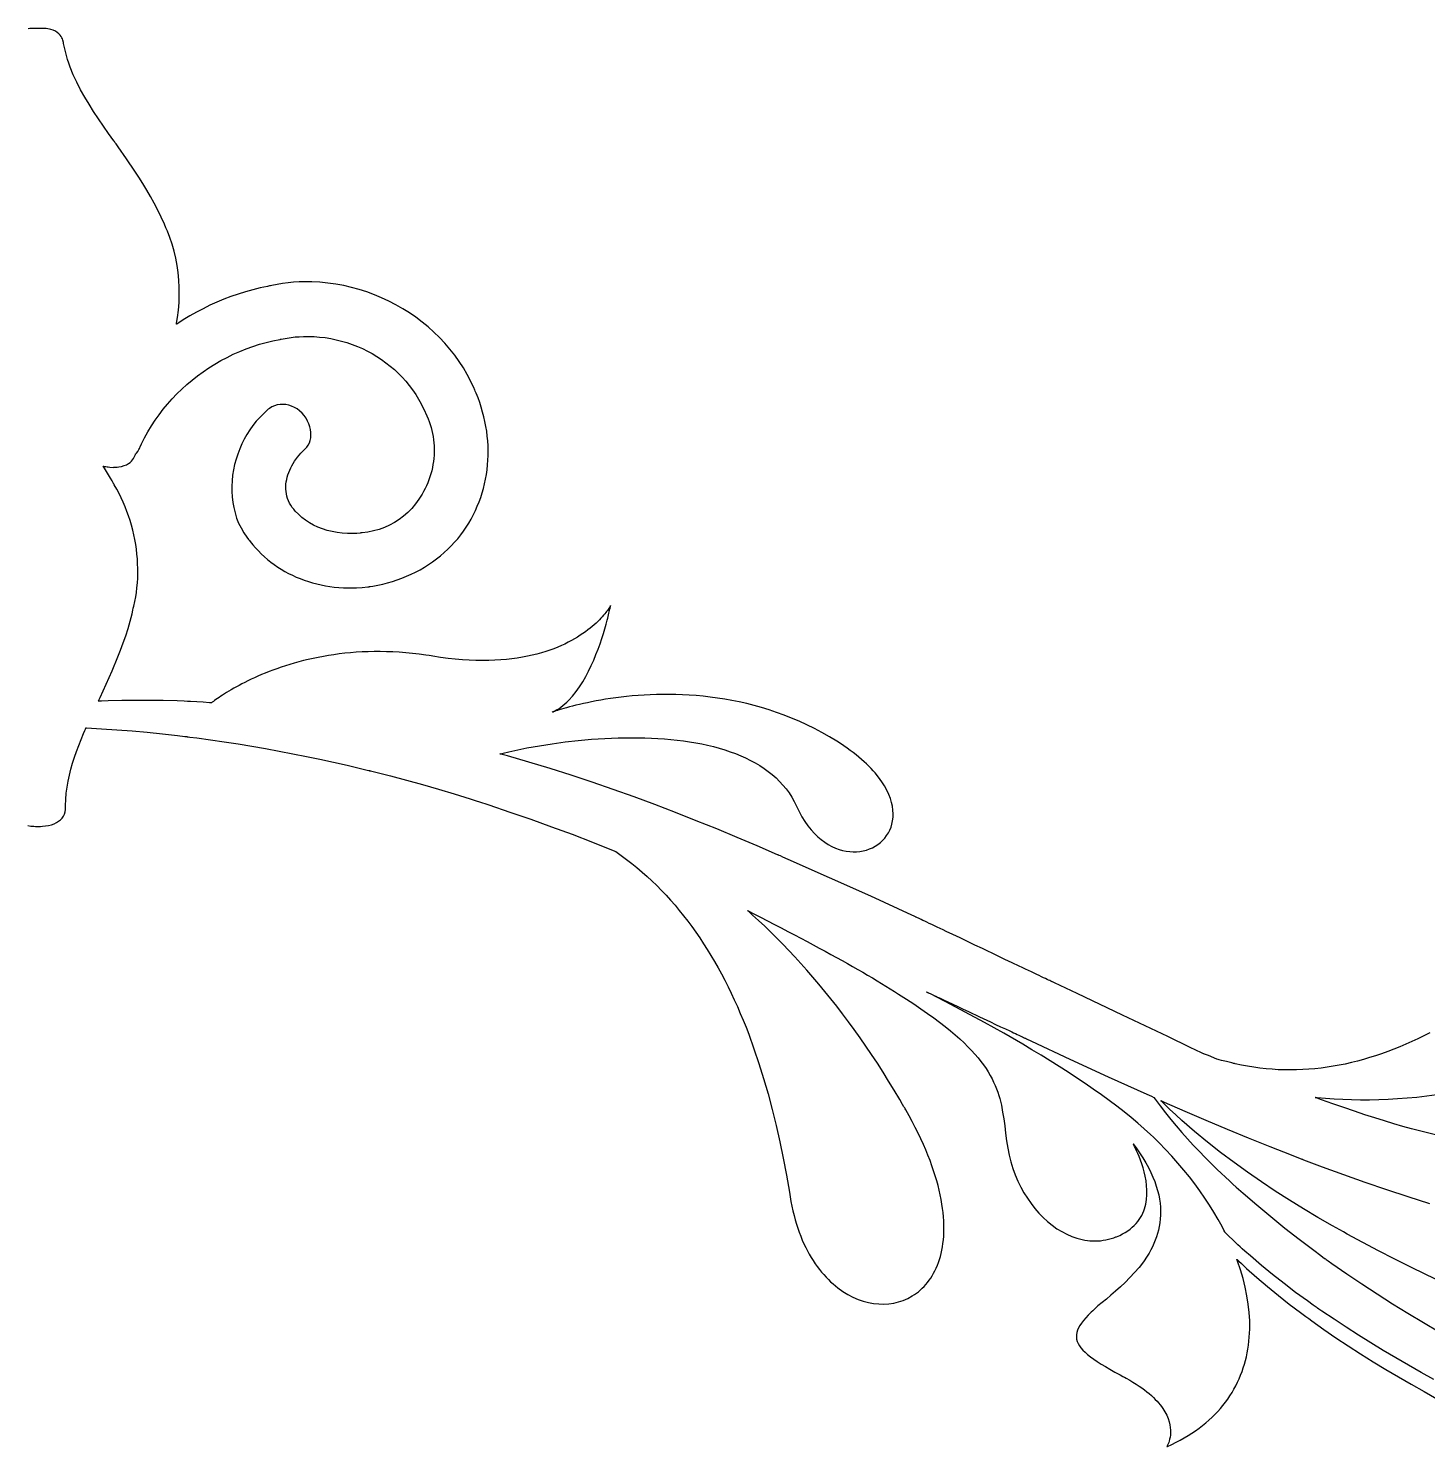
# Model space of a CAD drawing. Extents: x -44.4 to 47.9, y -29.2 to 34.4.
# Drawn here: x 1.75 to 24.83, y 11.01 to 34.4 of the extents above; entities that cross this region are included whole.
import ezdxf

# ---------------------------------------------------------------- set-up
doc = ezdxf.new("R2010")
doc.units = 0
doc.header["$MEASUREMENT"] = 0
doc.layers.add('LAYER_1', color=18, linetype='CONTINUOUS')

msp = doc.modelspace()

# ---------------------------------------------------------------- linework, layer by layer
at = {"layer": 'LAYER_1'}
for points in [[(24.865, 17.839), (24.765, 17.788), (24.666, 17.74), (24.567, 17.693), (24.467, 17.649), (24.368, 17.607), (24.268, 17.566), (24.169, 17.528), (24.069, 17.492), (23.969, 17.458), (23.869, 17.427), (23.77, 17.397), (23.67, 17.37), (23.57, 17.345), (23.47, 17.322), (23.37, 17.302), (23.269, 17.284), (23.169, 17.268), (23.069, 17.255), (22.968, 17.243), (22.868, 17.235), (22.767, 17.229), (22.666, 17.225), (22.566, 17.224), (22.465, 17.225), (22.364, 17.228), (22.263, 17.235), (22.162, 17.243), (22.06, 17.255), (21.959, 17.269), (21.857, 17.285), (21.756, 17.305), (21.654, 17.327), (21.641, 17.33), (21.638, 17.33), (21.638, 17.33), (21.638, 17.33), (21.636, 17.331), (21.634, 17.331), (21.628, 17.333), (21.617, 17.335), (21.596, 17.34), (21.512, 17.361), (21.43, 17.382), (21.39, 17.393), (21.37, 17.398), (21.352, 17.404), (21.215, 17.46), (21.146, 17.487), (21.137, 17.49), (21.133, 17.492), (21.132, 17.492), (21.12, 17.498), (21.097, 17.509), (20.911, 17.597), (20.54, 17.775), (19.794, 18.13), (19.046, 18.485), (18.672, 18.661), (18.648, 18.672), (18.637, 18.677), (18.635, 18.678), (18.635, 18.678), (18.635, 18.678), (18.632, 18.679), (18.624, 18.683), (18.612, 18.689), (18.595, 18.697), (18.575, 18.706), (18.551, 18.718), (18.524, 18.731), (18.493, 18.746), (18.458, 18.762), (18.421, 18.78), (18.381, 18.799), (18.338, 18.819), (18.292, 18.841), (18.244, 18.864), (18.194, 18.888), (18.142, 18.912), (18.088, 18.938), (17.975, 18.992), (17.856, 19.048), (17.734, 19.106), (17.484, 19.225), (17.358, 19.285), (17.235, 19.344), (17.114, 19.401), (16.998, 19.456), (16.888, 19.509), (16.835, 19.534), (16.785, 19.558), (16.737, 19.581), (16.691, 19.602), (16.648, 19.623), (16.607, 19.642), (16.569, 19.66), (16.535, 19.677), (16.503, 19.692), (16.475, 19.705), (16.451, 19.717), (16.43, 19.726), (16.414, 19.734), (16.401, 19.74), (16.393, 19.744), (16.389, 19.746), (16.389, 19.746), (16.389, 19.746), (16.387, 19.747), (16.381, 19.75), (16.36, 19.759), (16.318, 19.779), (15.642, 20.089), (14.963, 20.395), (14.28, 20.698), (14.194, 20.736), (14.151, 20.754), (14.13, 20.764), (14.119, 20.768), (14.113, 20.771), (14.103, 20.775), (13.77, 20.919), (13.436, 21.06), (13.1, 21.199), (12.762, 21.336), (12.422, 21.469), (12.081, 21.6), (11.738, 21.727), (11.394, 21.851), (11.048, 21.97), (10.7, 22.085), (10.351, 22.196), (10, 22.302), (9.648, 22.404), (9.56, 22.428), (9.538, 22.434), (9.527, 22.437), (9.524, 22.438), (9.526, 22.439), (9.532, 22.44), (9.579, 22.451), (9.674, 22.473), (9.772, 22.494), (9.971, 22.535), (10.176, 22.572), (10.386, 22.605), (10.6, 22.634), (10.817, 22.658), (11.036, 22.678), (11.256, 22.693), (11.477, 22.702), (11.697, 22.705), (11.915, 22.702), (12.023, 22.698), (12.131, 22.692), (12.238, 22.685), (12.344, 22.676), (12.448, 22.665), (12.552, 22.652), (12.654, 22.637), (12.755, 22.62), (12.854, 22.601), (12.951, 22.58), (13.047, 22.557), (13.141, 22.531), (13.233, 22.504), (13.323, 22.474), (13.41, 22.442), (13.496, 22.407), (13.578, 22.37), (13.658, 22.331), (13.736, 22.289), (13.811, 22.245), (13.883, 22.198), (13.951, 22.149), (14.017, 22.096), (14.079, 22.041), (14.138, 21.984), (14.194, 21.923), (14.246, 21.86), (14.294, 21.794), (14.338, 21.724), (14.379, 21.652), (14.415, 21.576), (14.459, 21.485), (14.506, 21.401), (14.554, 21.323), (14.605, 21.252), (14.658, 21.186), (14.712, 21.126), (14.767, 21.072), (14.824, 21.024), (14.882, 20.981), (14.94, 20.943), (14.999, 20.911), (15.058, 20.884), (15.118, 20.862), (15.177, 20.845), (15.236, 20.832), (15.295, 20.825), (15.352, 20.821), (15.409, 20.823), (15.464, 20.828), (15.518, 20.838), (15.571, 20.851), (15.621, 20.869), (15.67, 20.89), (15.716, 20.915), (15.759, 20.943), (15.8, 20.975), (15.838, 21.01), (15.873, 21.048), (15.904, 21.089), (15.932, 21.133), (15.956, 21.18), (15.976, 21.229), (15.992, 21.281), (16.003, 21.335), (16.01, 21.392), (16.012, 21.45), (16.008, 21.511), (16, 21.573), (15.986, 21.637), (15.966, 21.703), (15.94, 21.77), (15.907, 21.838), (15.869, 21.908), (15.824, 21.979), (15.772, 22.051), (15.712, 22.124), (15.68, 22.16), (15.646, 22.197), (15.61, 22.234), (15.572, 22.271), (15.532, 22.308), (15.49, 22.345), (15.447, 22.383), (15.401, 22.42), (15.353, 22.458), (15.303, 22.495), (15.251, 22.533), (15.197, 22.57), (15.141, 22.608), (15.082, 22.645), (14.96, 22.72), (14.836, 22.79), (14.711, 22.856), (14.587, 22.917), (14.462, 22.975), (14.337, 23.028), (14.213, 23.077), (14.088, 23.122), (13.964, 23.164), (13.841, 23.202), (13.717, 23.236), (13.595, 23.267), (13.473, 23.294), (13.352, 23.319), (13.232, 23.341), (13.113, 23.359), (12.995, 23.375), (12.878, 23.388), (12.763, 23.399), (12.649, 23.407), (12.537, 23.413), (12.427, 23.417), (12.318, 23.419), (12.211, 23.418), (12.106, 23.416), (12.003, 23.413), (11.902, 23.407), (11.804, 23.401), (11.708, 23.393), (11.614, 23.384), (11.523, 23.373), (11.435, 23.362), (11.349, 23.35), (11.267, 23.338), (11.187, 23.324), (11.111, 23.311), (11.037, 23.296), (10.967, 23.282), (10.901, 23.268), (10.838, 23.254), (10.779, 23.239), (10.723, 23.226), (10.671, 23.212), (10.623, 23.199), (10.579, 23.187), (10.54, 23.175), (10.504, 23.165), (10.473, 23.155), (10.447, 23.146), (10.425, 23.139), (10.407, 23.133), (10.395, 23.129), (10.387, 23.126), (10.384, 23.125), (10.385, 23.126), (10.388, 23.127), (10.393, 23.129), (10.402, 23.133), (10.421, 23.142), (10.458, 23.162), (10.494, 23.183), (10.529, 23.208), (10.564, 23.234), (10.597, 23.262), (10.63, 23.292), (10.662, 23.324), (10.724, 23.392), (10.783, 23.466), (10.839, 23.545), (10.891, 23.628), (10.941, 23.714), (10.987, 23.803), (11.031, 23.894), (11.071, 23.985), (11.109, 24.076), (11.144, 24.166), (11.176, 24.255), (11.205, 24.341), (11.231, 24.424), (11.255, 24.502), (11.276, 24.576), (11.294, 24.643), (11.302, 24.675), (11.31, 24.704), (11.317, 24.732), (11.323, 24.758), (11.329, 24.781), (11.334, 24.803), (11.338, 24.822), (11.342, 24.839), (11.345, 24.853), (11.347, 24.865), (11.349, 24.874), (11.35, 24.88), (11.351, 24.883), (11.351, 24.884), (11.35, 24.881), (11.347, 24.877), (11.343, 24.87), (11.337, 24.861), (11.33, 24.85), (11.321, 24.836), (11.311, 24.821), (11.299, 24.805), (11.285, 24.787), (11.27, 24.767), (11.253, 24.746), (11.234, 24.723), (11.213, 24.699), (11.19, 24.675), (11.166, 24.649), (11.139, 24.622), (11.111, 24.595), (11.08, 24.567), (11.047, 24.539), (11.012, 24.51), (10.975, 24.481), (10.936, 24.452), (10.895, 24.422), (10.851, 24.393), (10.805, 24.364), (10.757, 24.335), (10.706, 24.306), (10.653, 24.278), (10.597, 24.25), (10.539, 24.224), (10.478, 24.198), (10.415, 24.172), (10.349, 24.148), (10.281, 24.125), (10.209, 24.103), (10.135, 24.083), (10.059, 24.064), (9.979, 24.047), (9.896, 24.031), (9.811, 24.017), (9.723, 24.005), (9.631, 23.995), (9.537, 23.987), (9.44, 23.981), (9.339, 23.978), (9.236, 23.977), (9.129, 23.978), (9.019, 23.983), (8.906, 23.99), (8.789, 24), (8.669, 24.013), (8.546, 24.029), (8.419, 24.048), (8.389, 24.053), (8.36, 24.058), (8.304, 24.066), (8.191, 24.081), (8.081, 24.094), (7.971, 24.105), (7.864, 24.113), (7.757, 24.119), (7.653, 24.123), (7.55, 24.125), (7.449, 24.125), (7.349, 24.123), (7.251, 24.119), (7.155, 24.113), (7.06, 24.106), (6.967, 24.097), (6.875, 24.086), (6.786, 24.074), (6.698, 24.061), (6.612, 24.046), (6.527, 24.03), (6.444, 24.013), (6.363, 23.995), (6.284, 23.976), (6.207, 23.956), (6.131, 23.935), (6.057, 23.913), (5.985, 23.89), (5.915, 23.867), (5.847, 23.843), (5.781, 23.819), (5.716, 23.795), (5.653, 23.77), (5.593, 23.745), (5.534, 23.719), (5.477, 23.694), (5.422, 23.668), (5.369, 23.643), (5.318, 23.617), (5.269, 23.592), (5.222, 23.567), (5.177, 23.543), (5.134, 23.519), (5.093, 23.495), (5.054, 23.472), (5.017, 23.449), (4.982, 23.428), (4.95, 23.407), (4.919, 23.387), (4.891, 23.368), (4.864, 23.35), (4.84, 23.333), (4.818, 23.317), (4.798, 23.302), (4.78, 23.289), (4.772, 23.283), (4.769, 23.281), (4.768, 23.281), (4.761, 23.281), (4.735, 23.282), (4.63, 23.289), (4.423, 23.301), (4.421, 23.301), (4.414, 23.301), (4.399, 23.302), (4.371, 23.303), (4.314, 23.305), (4.2, 23.31), (3.971, 23.316), (3.744, 23.319), (3.516, 23.32), (3.289, 23.318), (3.063, 23.312), (2.95, 23.309), (2.921, 23.308), (2.907, 23.307), (2.9, 23.307), (2.903, 23.314), (2.929, 23.368), (3.03, 23.587), (3.129, 23.81), (3.224, 24.036), (3.268, 24.151), (3.311, 24.267), (3.352, 24.385), (3.39, 24.504), (3.424, 24.624), (3.456, 24.747), (3.47, 24.809), (3.477, 24.84), (3.481, 24.857), (3.486, 24.875), (3.502, 24.95), (3.517, 25.026), (3.529, 25.102), (3.538, 25.179), (3.545, 25.257), (3.55, 25.336), (3.552, 25.415), (3.552, 25.494), (3.549, 25.573), (3.545, 25.653), (3.538, 25.733), (3.528, 25.813), (3.517, 25.892), (3.503, 25.972), (3.486, 26.051), (3.468, 26.129), (3.447, 26.208), (3.424, 26.285), (3.399, 26.362), (3.372, 26.438), (3.343, 26.513), (3.311, 26.588), (3.278, 26.661), (3.242, 26.733), (3.204, 26.804), (3.164, 26.873), (3.154, 26.89), (3.149, 26.899), (3.147, 26.902), (3.146, 26.902), (3.144, 26.908), (3.138, 26.919), (3.126, 26.94), (3.102, 26.983), (3.052, 27.067), (3.001, 27.15), (2.988, 27.171), (2.982, 27.181), (2.981, 27.183), (2.982, 27.183), (2.984, 27.183), (2.998, 27.18), (3.024, 27.176), (3.045, 27.173), (3.054, 27.172), (3.058, 27.172), (3.065, 27.171), (3.092, 27.168), (3.143, 27.164), (3.145, 27.164), (3.146, 27.164), (3.154, 27.165), (3.183, 27.165), (3.211, 27.168), (3.237, 27.171), (3.285, 27.18), (3.328, 27.193), (3.365, 27.208), (3.397, 27.226), (3.424, 27.246), (3.447, 27.267), (3.466, 27.289), (3.482, 27.311), (3.494, 27.333), (3.504, 27.354), (3.512, 27.373), (3.515, 27.382), (3.516, 27.387), (3.518, 27.388), (3.529, 27.4), (3.55, 27.427), (3.569, 27.456), (3.577, 27.472), (3.581, 27.479), (3.581, 27.48), (3.582, 27.481), (3.583, 27.484), (3.586, 27.491), (3.592, 27.503), (3.615, 27.554), (3.664, 27.653), (3.717, 27.751), (3.775, 27.847), (3.836, 27.94), (3.901, 28.032), (3.969, 28.121), (4.041, 28.208), (4.116, 28.292), (4.195, 28.374), (4.276, 28.453), (4.361, 28.53), (4.448, 28.603), (4.538, 28.674), (4.63, 28.741), (4.725, 28.805), (4.822, 28.866), (4.922, 28.924), (5.023, 28.978), (5.127, 29.029), (5.232, 29.076), (5.339, 29.119), (5.447, 29.158), (5.557, 29.193), (5.668, 29.224), (5.78, 29.251), (5.893, 29.273), (5.897, 29.274), (5.899, 29.274), (5.9, 29.275), (5.902, 29.275), (5.906, 29.276), (5.914, 29.278), (5.947, 29.285), (6.014, 29.297), (6.081, 29.307), (6.148, 29.314), (6.215, 29.319), (6.283, 29.322), (6.316, 29.323), (6.333, 29.323), (6.341, 29.323), (6.346, 29.323), (6.347, 29.323), (6.352, 29.323), (6.364, 29.323), (6.458, 29.32), (6.551, 29.313), (6.643, 29.303), (6.735, 29.288), (6.825, 29.269), (6.914, 29.247), (7.002, 29.221), (7.089, 29.191), (7.174, 29.158), (7.257, 29.122), (7.339, 29.082), (7.418, 29.039), (7.496, 28.992), (7.571, 28.943), (7.645, 28.89), (7.716, 28.834), (7.784, 28.776), (7.85, 28.714), (7.913, 28.65), (7.973, 28.583), (8.03, 28.514), (8.084, 28.441), (8.135, 28.367), (8.182, 28.29), (8.226, 28.211), (8.266, 28.129), (8.285, 28.088), (8.287, 28.082), (8.289, 28.079), (8.292, 28.073), (8.298, 28.061), (8.32, 28.014), (8.341, 27.966), (8.359, 27.918), (8.375, 27.869), (8.39, 27.82), (8.403, 27.77), (8.414, 27.72), (8.423, 27.67), (8.43, 27.619), (8.435, 27.568), (8.439, 27.517), (8.44, 27.466), (8.44, 27.414), (8.438, 27.363), (8.434, 27.312), (8.428, 27.26), (8.42, 27.209), (8.41, 27.159), (8.399, 27.108), (8.385, 27.058), (8.37, 27.008), (8.353, 26.958), (8.334, 26.909), (8.313, 26.861), (8.291, 26.813), (8.266, 26.765), (8.241, 26.721), (8.189, 26.638), (8.132, 26.56), (8.071, 26.487), (8.005, 26.42), (7.935, 26.359), (7.862, 26.303), (7.784, 26.254), (7.703, 26.21), (7.619, 26.172), (7.531, 26.14), (7.441, 26.115), (7.348, 26.096), (7.252, 26.083), (7.246, 26.083), (7.245, 26.082), (7.243, 26.082), (7.24, 26.082), (7.233, 26.081), (7.22, 26.08), (7.164, 26.075), (7.107, 26.073), (7.078, 26.072), (7.064, 26.072), (7.06, 26.072), (7.059, 26.072), (7.058, 26.072), (7.053, 26.072), (7.01, 26.073), (6.924, 26.078), (6.839, 26.089), (6.757, 26.104), (6.676, 26.124), (6.598, 26.149), (6.522, 26.179), (6.45, 26.212), (6.382, 26.251), (6.317, 26.293), (6.256, 26.339), (6.2, 26.389), (6.148, 26.443), (6.124, 26.472), (6.113, 26.486), (6.1, 26.503), (6.076, 26.539), (6.055, 26.575), (6.037, 26.613), (6.022, 26.65), (6.01, 26.689), (6.002, 26.727), (5.996, 26.766), (5.993, 26.805), (5.993, 26.844), (5.995, 26.884), (6, 26.923), (6.007, 26.962), (6.016, 27.001), (6.028, 27.04), (6.041, 27.078), (6.057, 27.116), (6.075, 27.154), (6.094, 27.191), (6.138, 27.263), (6.187, 27.332), (6.242, 27.397), (6.301, 27.458), (6.316, 27.472), (6.324, 27.48), (6.338, 27.496), (6.362, 27.531), (6.382, 27.569), (6.396, 27.609), (6.404, 27.652), (6.408, 27.696), (6.407, 27.741), (6.4, 27.788), (6.389, 27.834), (6.373, 27.881), (6.352, 27.928), (6.326, 27.973), (6.295, 28.018), (6.26, 28.06), (6.221, 28.096), (6.179, 28.127), (6.135, 28.153), (6.088, 28.173), (6.041, 28.188), (5.993, 28.198), (5.944, 28.202), (5.897, 28.2), (5.85, 28.193), (5.805, 28.18), (5.763, 28.162), (5.723, 28.137), (5.704, 28.122), (5.686, 28.106), (5.623, 28.049), (5.562, 27.988), (5.504, 27.923), (5.45, 27.855), (5.399, 27.783), (5.352, 27.708), (5.308, 27.63), (5.268, 27.55), (5.233, 27.467), (5.201, 27.383), (5.173, 27.297), (5.149, 27.21), (5.131, 27.122), (5.116, 27.033), (5.107, 26.943), (5.102, 26.853), (5.102, 26.764), (5.107, 26.675), (5.118, 26.586), (5.134, 26.499), (5.155, 26.413), (5.182, 26.328), (5.215, 26.245), (5.254, 26.165), (5.299, 26.086), (5.35, 26.011), (5.378, 25.974), (5.393, 25.956), (5.403, 25.942), (5.447, 25.888), (5.492, 25.836), (5.54, 25.785), (5.589, 25.736), (5.64, 25.689), (5.692, 25.644), (5.746, 25.601), (5.802, 25.56), (5.859, 25.52), (5.918, 25.483), (5.978, 25.448), (6.039, 25.415), (6.102, 25.384), (6.166, 25.355), (6.232, 25.328), (6.298, 25.303), (6.366, 25.28), (6.434, 25.26), (6.504, 25.241), (6.575, 25.225), (6.647, 25.211), (6.719, 25.2), (6.793, 25.19), (6.867, 25.183), (6.942, 25.178), (7.017, 25.176), (7.055, 25.176), (7.057, 25.176), (7.058, 25.176), (7.059, 25.176), (7.06, 25.176), (7.063, 25.176), (7.158, 25.178), (7.251, 25.184), (7.344, 25.193), (7.366, 25.195), (7.369, 25.196), (7.371, 25.196), (7.376, 25.196), (7.386, 25.198), (7.428, 25.204), (7.51, 25.219), (7.592, 25.236), (7.672, 25.257), (7.752, 25.28), (7.831, 25.306), (7.909, 25.335), (7.985, 25.367), (8.061, 25.401), (8.134, 25.437), (8.207, 25.476), (8.278, 25.518), (8.347, 25.562), (8.414, 25.608), (8.48, 25.656), (8.543, 25.706), (8.605, 25.758), (8.664, 25.813), (8.721, 25.869), (8.776, 25.927), (8.828, 25.987), (8.878, 26.048), (8.925, 26.112), (8.969, 26.176), (9.011, 26.243), (9.05, 26.311), (9.12, 26.45), (9.152, 26.521), (9.181, 26.593), (9.208, 26.667), (9.232, 26.741), (9.253, 26.816), (9.272, 26.892), (9.288, 26.969), (9.302, 27.046), (9.313, 27.124), (9.321, 27.203), (9.326, 27.282), (9.33, 27.361), (9.33, 27.441), (9.328, 27.52), (9.323, 27.6), (9.316, 27.68), (9.306, 27.76), (9.293, 27.839), (9.278, 27.919), (9.26, 27.998), (9.24, 28.076), (9.217, 28.154), (9.192, 28.232), (9.164, 28.309), (9.133, 28.385), (9.117, 28.423), (9.109, 28.441), (9.107, 28.446), (9.104, 28.452), (9.098, 28.467), (9.045, 28.582), (8.986, 28.695), (8.923, 28.804), (8.854, 28.911), (8.78, 29.015), (8.701, 29.115), (8.617, 29.211), (8.529, 29.305), (8.437, 29.394), (8.341, 29.48), (8.241, 29.561), (8.138, 29.639), (8.031, 29.712), (7.921, 29.781), (7.808, 29.846), (7.692, 29.906), (7.573, 29.961), (7.453, 30.012), (7.329, 30.057), (7.204, 30.097), (7.078, 30.132), (6.949, 30.162), (6.819, 30.186), (6.688, 30.204), (6.556, 30.217), (6.423, 30.224), (6.357, 30.225), (6.341, 30.225), (6.338, 30.225), (6.332, 30.225), (6.309, 30.224), (6.214, 30.222), (6.121, 30.216), (6.029, 30.207), (5.938, 30.195), (5.849, 30.18), (5.761, 30.163), (5.74, 30.158), (5.735, 30.157), (5.732, 30.156), (5.725, 30.155), (5.693, 30.149), (5.57, 30.123), (5.447, 30.093), (5.326, 30.059), (5.206, 30.022), (5.087, 29.981), (4.97, 29.936), (4.854, 29.888), (4.74, 29.837), (4.628, 29.781), (4.517, 29.723), (4.408, 29.661), (4.301, 29.596), (4.196, 29.528), (4.19, 29.524), (4.188, 29.523), (4.188, 29.525), (4.189, 29.529), (4.192, 29.544), (4.197, 29.574), (4.207, 29.636), (4.222, 29.759), (4.232, 29.883), (4.236, 30.007), (4.236, 30.13), (4.229, 30.253), (4.218, 30.375), (4.201, 30.495), (4.179, 30.613), (4.152, 30.73), (4.119, 30.844), (4.082, 30.954), (4.039, 31.062), (4.016, 31.115), (3.99, 31.175), (3.938, 31.292), (3.882, 31.407), (3.824, 31.519), (3.763, 31.629), (3.7, 31.737), (3.636, 31.843), (3.57, 31.948), (3.503, 32.051), (3.366, 32.253), (3.227, 32.451), (3.192, 32.5), (3.175, 32.524), (3.166, 32.537), (3.155, 32.552), (3.069, 32.673), (2.985, 32.793), (2.903, 32.913), (2.823, 33.032), (2.747, 33.152), (2.675, 33.272), (2.607, 33.393), (2.544, 33.515), (2.487, 33.639), (2.436, 33.764), (2.413, 33.828), (2.392, 33.892), (2.373, 33.956), (2.356, 34.022), (2.34, 34.088), (2.327, 34.155), (2.324, 34.171), (2.323, 34.18), (2.322, 34.184), (2.322, 34.186), (2.321, 34.189), (2.32, 34.196), (2.315, 34.212), (2.309, 34.23), (2.299, 34.25), (2.286, 34.272), (2.269, 34.294), (2.249, 34.316), (2.223, 34.337), (2.193, 34.356), (2.157, 34.373), (2.115, 34.387), (2.092, 34.393), (2.067, 34.398), (2.04, 34.401), (2.012, 34.403), (1.981, 34.404), (1.974, 34.404), (1.973, 34.404), (1.972, 34.404), (1.962, 34.404), (1.941, 34.403), (1.899, 34.401), (1.858, 34.403), (1.836, 34.404), (1.835, 34.404), (1.834, 34.404), (1.827, 34.404), (1.797, 34.403), (1.769, 34.401), (1.742, 34.398)], [(1.736, 21.256), (1.786, 21.248), (1.838, 21.243), (1.866, 21.242), (1.872, 21.242), (1.872, 21.242), (1.872, 21.242), (1.874, 21.242), (1.882, 21.242), (1.891, 21.242), (1.893, 21.242), (1.894, 21.242), (1.901, 21.242), (1.906, 21.242), (1.913, 21.242), (1.914, 21.242), (1.921, 21.242), (1.927, 21.242), (1.929, 21.242), (1.93, 21.242), (1.93, 21.242), (1.931, 21.242), (1.935, 21.242), (1.949, 21.242), (1.977, 21.244), (2.03, 21.249), (2.08, 21.258), (2.127, 21.27), (2.17, 21.286), (2.209, 21.305), (2.244, 21.327), (2.275, 21.352), (2.302, 21.379), (2.323, 21.41), (2.34, 21.444), (2.352, 21.48), (2.359, 21.518), (2.36, 21.538), (2.36, 21.542), (2.36, 21.548), (2.36, 21.561), (2.36, 21.586), (2.363, 21.687), (2.371, 21.788), (2.384, 21.888), (2.401, 21.987), (2.422, 22.086), (2.447, 22.185), (2.475, 22.283), (2.506, 22.381), (2.54, 22.479), (2.576, 22.577), (2.615, 22.676), (2.656, 22.774), (2.677, 22.823), (2.688, 22.848), (2.694, 22.86), (2.696, 22.866), (2.704, 22.866), (2.955, 22.852), (3.206, 22.836), (3.456, 22.817), (3.706, 22.795), (3.956, 22.769), (4.205, 22.741), (4.329, 22.726), (4.36, 22.722), (4.368, 22.721), (4.381, 22.719), (4.41, 22.716), (4.524, 22.701), (4.751, 22.67), (4.978, 22.637), (5.205, 22.602), (5.431, 22.565), (5.657, 22.526), (5.882, 22.484), (6.107, 22.441), (6.332, 22.397), (6.556, 22.35), (6.78, 22.301), (7.003, 22.25), (7.226, 22.198), (7.337, 22.171), (7.365, 22.164), (7.379, 22.161), (7.382, 22.16), (7.383, 22.16), (7.383, 22.16), (7.383, 22.16), (7.383, 22.16), (7.381, 22.16), (7.372, 22.16), (7.372, 22.16), (7.378, 22.16), (7.385, 22.16), (7.387, 22.16), (7.388, 22.16), (7.388, 22.16), (7.388, 22.16), (7.388, 22.16), (7.388, 22.16), (7.391, 22.159), (7.457, 22.143), (7.72, 22.075), (7.984, 22.004), (8.247, 21.931), (8.509, 21.855), (8.772, 21.776), (9.033, 21.695), (9.099, 21.674), (9.131, 21.663), (9.148, 21.658), (9.17, 21.651), (9.343, 21.595), (9.688, 21.479), (10.032, 21.36), (10.374, 21.237), (10.715, 21.111), (11.054, 20.98), (11.391, 20.846), (11.434, 20.829), (11.524, 20.764), (11.613, 20.698), (11.7, 20.631), (11.785, 20.561), (11.869, 20.489), (11.951, 20.416), (12.032, 20.341), (12.111, 20.264), (12.189, 20.186), (12.265, 20.105), (12.339, 20.024), (12.413, 19.94), (12.484, 19.854), (12.554, 19.767), (12.623, 19.679), (12.69, 19.588), (12.756, 19.496), (12.821, 19.403), (12.884, 19.307), (12.945, 19.211), (13.006, 19.112), (13.065, 19.012), (13.122, 18.911), (13.179, 18.808), (13.234, 18.703), (13.288, 18.597), (13.34, 18.489), (13.391, 18.38), (13.441, 18.269), (13.49, 18.157), (13.537, 18.044), (13.584, 17.929), (13.629, 17.812), (13.715, 17.575), (13.797, 17.333), (13.875, 17.085), (13.948, 16.832), (14.017, 16.573), (14.081, 16.309), (14.142, 16.041), (14.199, 15.767), (14.252, 15.489), (14.301, 15.206), (14.313, 15.134), (14.326, 15.055), (14.341, 14.976), (14.358, 14.9), (14.376, 14.826), (14.396, 14.753), (14.417, 14.682), (14.439, 14.614), (14.462, 14.547), (14.487, 14.482), (14.513, 14.419), (14.54, 14.358), (14.569, 14.298), (14.598, 14.241), (14.628, 14.185), (14.66, 14.131), (14.692, 14.079), (14.725, 14.029), (14.76, 13.981), (14.795, 13.935), (14.83, 13.89), (14.867, 13.848), (14.904, 13.807), (14.942, 13.768), (14.98, 13.73), (15.019, 13.695), (15.059, 13.661), (15.099, 13.63), (15.181, 13.572), (15.264, 13.521), (15.348, 13.477), (15.433, 13.44), (15.518, 13.41), (15.604, 13.388), (15.689, 13.372), (15.774, 13.364), (15.858, 13.362), (15.941, 13.367), (16.023, 13.379), (16.102, 13.398), (16.179, 13.424), (16.254, 13.457), (16.326, 13.496), (16.361, 13.518), (16.395, 13.542), (16.428, 13.567), (16.46, 13.595), (16.491, 13.623), (16.521, 13.654), (16.55, 13.686), (16.579, 13.72), (16.605, 13.755), (16.631, 13.792), (16.656, 13.831), (16.679, 13.871), (16.701, 13.913), (16.721, 13.957), (16.741, 14.002), (16.759, 14.049), (16.775, 14.097), (16.79, 14.147), (16.803, 14.199), (16.815, 14.252), (16.825, 14.307), (16.833, 14.363), (16.84, 14.421), (16.845, 14.481), (16.848, 14.542), (16.849, 14.605), (16.848, 14.669), (16.846, 14.735), (16.841, 14.802), (16.835, 14.871), (16.826, 14.941), (16.816, 15.013), (16.803, 15.087), (16.788, 15.162), (16.771, 15.239), (16.751, 15.317), (16.73, 15.397), (16.705, 15.478), (16.679, 15.56), (16.65, 15.645), (16.619, 15.73), (16.585, 15.818), (16.548, 15.906), (16.509, 15.997), (16.468, 16.088), (16.423, 16.181), (16.376, 16.276), (16.327, 16.372), (16.274, 16.47), (16.218, 16.569), (16.211, 16.581), (16.21, 16.585), (16.209, 16.586), (16.207, 16.588), (16.202, 16.598), (16.19, 16.618), (16.168, 16.657), (16.122, 16.736), (16.03, 16.89), (15.937, 17.041), (15.844, 17.189), (15.751, 17.335), (15.656, 17.477), (15.562, 17.617), (15.466, 17.754), (15.37, 17.889), (15.274, 18.02), (15.178, 18.149), (15.08, 18.276), (14.983, 18.399), (14.885, 18.52), (14.787, 18.639), (14.688, 18.755), (14.589, 18.868), (14.49, 18.979), (14.391, 19.088), (14.292, 19.194), (14.192, 19.297), (14.092, 19.398), (13.992, 19.497), (13.892, 19.594), (13.791, 19.688), (13.691, 19.78), (13.641, 19.825), (13.616, 19.848), (13.612, 19.85), (13.611, 19.852), (13.61, 19.852), (13.61, 19.853), (13.61, 19.852), (13.641, 19.837), (13.702, 19.806), (13.821, 19.745), (13.939, 19.685), (14.054, 19.626), (14.166, 19.568), (14.276, 19.51), (14.384, 19.454), (14.49, 19.398), (14.593, 19.343), (14.694, 19.289), (14.793, 19.235), (14.89, 19.183), (14.985, 19.131), (15.078, 19.08), (15.168, 19.029), (15.257, 18.98), (15.343, 18.931), (15.427, 18.882), (15.51, 18.835), (15.59, 18.788), (15.669, 18.742), (15.745, 18.696), (15.82, 18.651), (15.893, 18.607), (15.964, 18.563), (16.033, 18.52), (16.1, 18.477), (16.23, 18.394), (16.352, 18.313), (16.468, 18.234), (16.578, 18.158), (16.681, 18.083), (16.778, 18.01), (16.869, 17.939), (16.955, 17.87), (17.035, 17.802), (17.11, 17.735), (17.18, 17.671), (17.245, 17.607), (17.305, 17.545), (17.361, 17.484), (17.412, 17.423), (17.459, 17.364), (17.503, 17.306), (17.543, 17.249), (17.579, 17.192), (17.612, 17.135), (17.642, 17.08), (17.669, 17.024), (17.694, 16.969), (17.716, 16.915), (17.736, 16.86), (17.753, 16.805), (17.769, 16.751), (17.796, 16.641), (17.817, 16.529), (17.835, 16.416), (17.851, 16.3), (17.867, 16.18), (17.883, 16.056), (17.893, 15.993), (17.902, 15.934), (17.925, 15.82), (17.953, 15.709), (17.986, 15.6), (18.025, 15.494), (18.068, 15.392), (18.116, 15.293), (18.169, 15.198), (18.225, 15.107), (18.285, 15.021), (18.349, 14.939), (18.416, 14.862), (18.486, 14.79), (18.559, 14.723), (18.635, 14.662), (18.713, 14.606), (18.793, 14.557), (18.875, 14.514), (18.958, 14.478), (19.043, 14.449), (19.128, 14.426), (19.172, 14.418), (19.215, 14.411), (19.258, 14.407), (19.302, 14.404), (19.346, 14.404), (19.39, 14.405), (19.433, 14.408), (19.477, 14.414), (19.521, 14.421), (19.565, 14.431), (19.608, 14.443), (19.651, 14.457), (19.673, 14.465), (19.684, 14.469), (19.698, 14.474), (19.749, 14.496), (19.796, 14.52), (19.841, 14.545), (19.882, 14.572), (19.921, 14.6), (19.956, 14.629), (19.989, 14.66), (20.019, 14.691), (20.046, 14.724), (20.07, 14.757), (20.092, 14.791), (20.112, 14.826), (20.13, 14.862), (20.145, 14.899), (20.158, 14.936), (20.169, 14.973), (20.178, 15.011), (20.191, 15.088), (20.197, 15.166), (20.197, 15.243), (20.192, 15.32), (20.183, 15.396), (20.169, 15.471), (20.153, 15.543), (20.134, 15.612), (20.113, 15.677), (20.092, 15.739), (20.07, 15.795), (20.049, 15.846), (20.028, 15.891), (20.01, 15.93), (20.002, 15.946), (19.995, 15.961), (19.988, 15.974), (19.983, 15.985), (19.978, 15.993), (19.974, 16), (19.972, 16.004), (19.971, 16.006), (19.971, 16.005), (19.987, 15.984), (20.019, 15.941), (20.077, 15.857), (20.131, 15.774), (20.18, 15.693), (20.223, 15.613), (20.262, 15.535), (20.297, 15.458), (20.327, 15.382), (20.352, 15.308), (20.374, 15.236), (20.391, 15.164), (20.405, 15.095), (20.414, 15.026), (20.42, 14.959), (20.423, 14.893), (20.422, 14.829), (20.418, 14.766), (20.411, 14.704), (20.401, 14.644), (20.389, 14.584), (20.373, 14.526), (20.355, 14.47), (20.335, 14.414), (20.312, 14.36), (20.288, 14.307), (20.261, 14.255), (20.233, 14.204), (20.202, 14.155), (20.138, 14.059), (20.068, 13.968), (19.994, 13.881), (19.917, 13.799), (19.838, 13.72), (19.759, 13.646), (19.68, 13.576), (19.602, 13.509), (19.528, 13.446), (19.457, 13.387), (19.39, 13.331), (19.33, 13.278), (19.303, 13.253), (19.277, 13.229), (19.229, 13.181), (19.187, 13.136), (19.15, 13.092), (19.117, 13.049), (19.09, 13.008), (19.068, 12.968), (19.052, 12.93), (19.04, 12.892), (19.034, 12.855), (19.033, 12.818), (19.038, 12.782), (19.047, 12.747), (19.062, 12.711), (19.083, 12.676), (19.109, 12.64), (19.14, 12.604), (19.177, 12.567), (19.219, 12.53), (19.266, 12.493), (19.32, 12.454), (19.378, 12.414), (19.443, 12.373), (19.512, 12.331), (19.588, 12.287), (19.669, 12.241), (19.756, 12.194), (19.801, 12.169), (19.813, 12.163), (19.827, 12.156), (19.856, 12.14), (19.913, 12.108), (19.967, 12.075), (20.019, 12.043), (20.067, 12.011), (20.113, 11.979), (20.156, 11.948), (20.197, 11.916), (20.235, 11.885), (20.271, 11.853), (20.304, 11.822), (20.335, 11.791), (20.364, 11.761), (20.39, 11.731), (20.415, 11.701), (20.438, 11.671), (20.458, 11.642), (20.494, 11.584), (20.524, 11.529), (20.546, 11.475), (20.564, 11.423), (20.576, 11.373), (20.583, 11.326), (20.586, 11.281), (20.587, 11.239), (20.584, 11.2), (20.579, 11.165), (20.572, 11.132), (20.564, 11.103), (20.556, 11.078), (20.547, 11.056), (20.539, 11.038), (20.533, 11.025), (20.528, 11.016), (20.525, 11.012), (20.525, 11.011), (20.525, 11.011), (20.525, 11.011), (20.534, 11.015), (20.607, 11.048), (20.678, 11.083), (20.746, 11.119), (20.813, 11.156), (20.878, 11.194), (20.94, 11.234), (21, 11.274), (21.059, 11.316), (21.115, 11.359), (21.169, 11.404), (21.221, 11.449), (21.272, 11.496), (21.32, 11.543), (21.366, 11.592), (21.41, 11.641), (21.452, 11.692), (21.492, 11.744), (21.53, 11.796), (21.567, 11.85), (21.601, 11.904), (21.633, 11.96), (21.664, 12.016), (21.692, 12.073), (21.719, 12.131), (21.743, 12.19), (21.766, 12.249), (21.787, 12.309), (21.806, 12.37), (21.823, 12.432), (21.838, 12.495), (21.851, 12.558), (21.863, 12.621), (21.873, 12.686), (21.88, 12.751), (21.886, 12.816), (21.89, 12.882), (21.893, 12.949), (21.893, 13.016), (21.892, 13.084), (21.884, 13.221), (21.869, 13.359), (21.847, 13.499), (21.818, 13.641), (21.783, 13.783), (21.74, 13.927), (21.691, 14.071), (21.684, 14.089), (21.681, 14.098), (21.68, 14.1), (21.68, 14.101), (21.682, 14.1), (21.692, 14.09), (21.713, 14.07), (21.755, 14.03), (21.84, 13.952), (22.012, 13.799), (22.187, 13.65), (22.365, 13.504), (22.546, 13.363), (22.729, 13.224), (22.821, 13.156), (22.867, 13.123), (22.916, 13.087), (23.115, 12.945), (23.316, 12.807), (23.518, 12.672), (23.722, 12.54), (23.928, 12.411), (24.136, 12.284), (24.346, 12.161), (24.558, 12.039), (24.77, 11.919), (24.982, 11.802)], [(24.929, 12.116), (24.719, 12.234), (24.51, 12.354), (24.303, 12.475), (24.096, 12.599), (23.891, 12.724), (23.688, 12.852), (23.485, 12.981), (23.284, 13.113), (23.084, 13.246), (23.035, 13.28), (23.01, 13.297), (22.998, 13.305), (22.991, 13.31), (22.942, 13.345), (22.844, 13.414), (22.65, 13.556), (22.459, 13.701), (22.271, 13.849), (22.085, 14.001), (21.903, 14.157), (21.814, 14.236), (21.769, 14.276), (21.747, 14.296), (21.742, 14.301), (21.74, 14.303), (21.739, 14.304), (21.737, 14.306), (21.697, 14.342), (21.621, 14.415), (21.545, 14.489), (21.507, 14.526), (21.488, 14.545), (21.485, 14.547), (21.484, 14.548), (21.484, 14.549), (21.482, 14.553), (21.467, 14.582), (21.436, 14.641), (21.371, 14.759), (21.302, 14.877), (21.229, 14.994), (21.152, 15.111), (21.071, 15.228), (20.987, 15.344), (20.898, 15.459), (20.805, 15.574), (20.709, 15.687), (20.609, 15.8), (20.505, 15.912), (20.398, 16.023), (20.343, 16.078), (20.336, 16.085), (20.333, 16.088), (20.328, 16.093), (20.304, 16.116), (20.255, 16.162), (20.154, 16.254), (20.047, 16.347), (19.936, 16.44), (19.82, 16.534), (19.699, 16.627), (19.574, 16.721), (19.446, 16.815), (19.313, 16.908), (19.177, 17.002), (19.038, 17.095), (18.896, 17.189), (18.751, 17.282), (18.603, 17.374), (18.453, 17.466), (18.301, 17.558), (18.148, 17.649), (17.835, 17.829), (17.518, 18.006), (17.199, 18.179), (16.878, 18.348), (16.718, 18.431), (16.639, 18.472), (16.599, 18.492), (16.579, 18.502), (16.569, 18.508), (16.564, 18.51), (16.563, 18.51), (16.565, 18.51), (16.57, 18.507), (16.578, 18.503), (16.59, 18.498), (16.604, 18.491), (16.621, 18.483), (16.641, 18.474), (16.663, 18.464), (16.687, 18.452), (16.714, 18.44), (16.743, 18.426), (16.774, 18.412), (16.806, 18.396), (16.841, 18.38), (16.915, 18.346), (16.994, 18.308), (17.077, 18.269), (17.164, 18.228), (17.254, 18.186), (17.436, 18.101), (17.615, 18.017), (17.701, 17.976), (17.784, 17.938), (17.862, 17.901), (17.934, 17.867), (17.967, 17.852), (17.999, 17.837), (18.029, 17.823), (18.056, 17.81), (18.082, 17.798), (18.105, 17.787), (18.126, 17.777), (18.144, 17.769), (18.159, 17.761), (18.172, 17.755), (18.181, 17.751), (18.188, 17.748), (18.191, 17.746), (18.192, 17.746), (18.212, 17.737), (18.291, 17.699), (18.923, 17.403), (19.558, 17.111), (20.194, 16.825), (20.273, 16.79), (20.313, 16.772), (20.334, 16.744), (20.417, 16.63), (20.503, 16.518), (20.591, 16.408), (20.681, 16.3), (20.772, 16.193), (20.866, 16.088), (20.961, 15.985), (21.058, 15.883), (21.157, 15.782), (21.357, 15.585), (21.562, 15.393), (21.616, 15.343), (21.671, 15.293), (21.783, 15.194), (22.009, 14.998), (22.239, 14.805), (22.472, 14.617), (22.708, 14.432), (22.948, 14.251), (23.068, 14.162), (23.129, 14.117), (23.133, 14.114), (23.141, 14.109), (23.156, 14.098), (23.186, 14.076), (23.248, 14.033), (23.494, 13.862), (23.743, 13.694), (23.994, 13.529), (24.247, 13.368), (24.503, 13.21), (24.76, 13.056), (25.019, 12.904)], [(25.064, 13.726), (24.8, 13.851), (24.537, 13.978), (24.276, 14.108), (24.016, 14.241), (23.758, 14.377), (23.502, 14.517), (23.438, 14.553), (23.377, 14.587), (23.257, 14.655), (23.019, 14.792), (22.782, 14.934), (22.547, 15.078), (22.315, 15.227), (22.085, 15.38), (21.858, 15.536), (21.634, 15.698), (21.413, 15.864), (21.196, 16.035), (20.983, 16.211), (20.775, 16.393), (20.673, 16.486), (20.571, 16.58), (20.471, 16.676), (20.446, 16.7), (20.434, 16.712), (20.431, 16.715), (20.429, 16.717), (20.43, 16.717), (20.436, 16.714), (20.479, 16.695), (20.824, 16.544), (21.171, 16.394), (21.52, 16.247), (21.87, 16.103), (22.222, 15.961), (22.576, 15.822), (22.753, 15.754), (22.764, 15.75), (22.77, 15.747), (22.78, 15.744), (22.824, 15.727), (22.911, 15.694), (23.087, 15.628), (23.439, 15.5), (23.792, 15.374), (24.147, 15.253), (24.503, 15.135), (24.861, 15.021)], [(24.955, 16.154), (24.828, 16.185), (24.696, 16.218), (24.559, 16.254), (24.417, 16.294), (24.27, 16.337), (24.117, 16.383), (23.959, 16.433), (23.794, 16.486), (23.624, 16.542), (23.448, 16.603), (23.266, 16.666), (23.172, 16.7), (23.077, 16.734), (22.98, 16.769), (22.974, 16.771), (22.976, 16.771), (22.981, 16.771), (22.989, 16.77), (23.006, 16.768), (23.144, 16.757), (23.285, 16.747), (23.427, 16.74), (23.572, 16.735), (23.719, 16.733), (23.869, 16.733), (24.02, 16.737), (24.174, 16.742), (24.33, 16.751), (24.488, 16.763), (24.649, 16.778), (24.812, 16.796), (24.977, 16.817)]]:
    msp.add_lwpolyline(points, dxfattribs=at)

doc.saveas('drawing.dxf')
